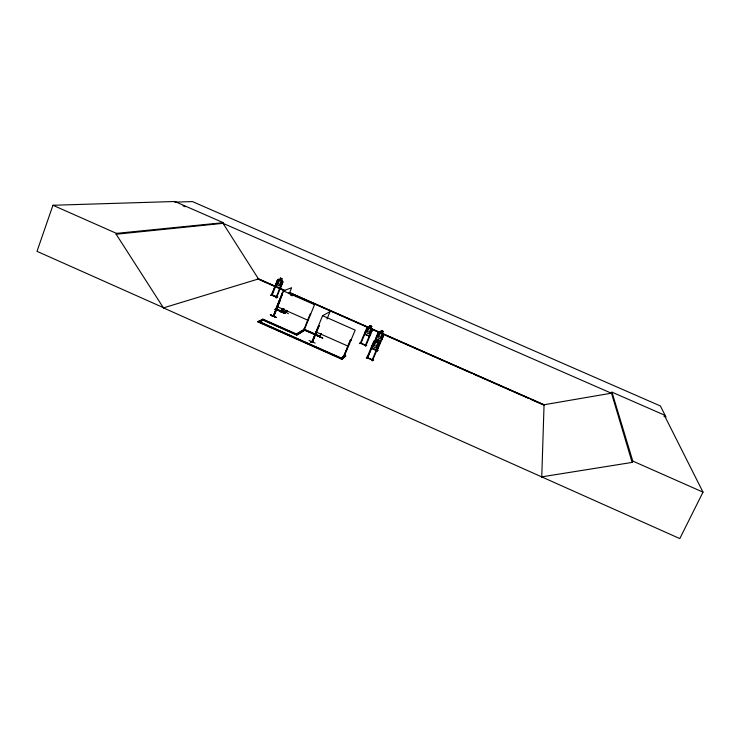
<?xml version="1.0" encoding="UTF-8"?>
<svg xmlns="http://www.w3.org/2000/svg" width="740" height="740" viewBox="0 0 740 740"><rect width="100%" height="100%" fill="white"/><g stroke="black" fill="none" stroke-linecap="round" stroke-linejoin="round"><path stroke-width="1.11" d="M541.754 477.078L544.057 404.752L383.385 333.907M275.77 284.419L275.595 286.426L275.835 284.438M365.024 332.168L364.82 334.258L369.177 336.164L370.574 334.619M365.088 332.186L364.894 334.212L369.158 336.089M371.757 346.144L371.545 348.337L376.124 350.353L377.594 348.725M371.832 346.163L371.628 348.281L377.215 350.686L376.956 349.918L376.595 350.418L382.941 335.498L383.45 335.72L382.913 335.525M380.471 341.159L376.105 339.244L376.309 337.144L378.436 332.251L380.517 332.362M284.058 311.142L288.424 313.723M327.006 318.986L330.003 311.651L322.575 315.739L311.938 341.788L312.169 341.159L312.835 341.492M289.201 293.808L291.625 287.721L283.235 290.885L273.365 316.1M316.924 335.553L322.834 338.152L316.887 335.608M284.928 290.607L258.482 278.952L223.054 223.332L223.304 222.685L174.871 201.502L52.947 205.267L37 251.341L163.836 307.84M541.763 476.856L632.136 462.408L611.49 393.171L611.971 392.154L664.178 414.983L703 492.137L679.801 538.591L163.447 307.886L116.162 234.238L116.476 233.378L223.304 222.685M257.77 321.835L262.848 319.134L296.093 333.907L295.889 334.406L262.644 319.634L257.77 321.835L342.019 359.307L345.728 355.959L344.544 355.44L341.029 358.262L340.816 358.771L344.544 355.44M272.329 294.502L270.785 295.075M271.552 295.158C271.071 293.947 273.162 295.26 271.663 294.585M282.486 281.117L282.837 281.968L276.649 297.415L271.497 295.131L277.25 280.7M271.543 295.158L277.648 279.655L278.462 279.267L282.55 281.061L282.921 281.968L281.015 286.741M270.692 295.389L272.237 294.714L272.089 295.343L277.731 280.913L277.195 280.719M262.644 319.634L262.848 319.134M276.788 297.406L276.51 296.675L276.177 297.193L281.949 282.819L282.486 283.013M277.704 296.897L276.335 297.878L276.159 297.443M276.233 297.221L276.399 296.685M270.396 314.861L276.214 317.432L270.414 314.787M275.039 309.246L276.631 308.562M272.375 316.461L274.004 315.582L272.468 316.128M274.882 309.496L276.566 308.959L275.724 309.228L282.292 292.975L283.143 292.568M273.171 316.082L273.402 315.49L274.087 315.758M273.449 316.193L279.581 300.375L273.347 316.017M280.303 299.376L282.319 294.317L281.857 294.076L282.319 294.317L280.358 299.349M273.735 316.35L280.025 300.662L273.809 316.313M282.292 311.041L280.904 312.169M282.042 308.414L280.913 311.466M284.946 313.14L279.174 310.948L284.817 313.436L276.51 309.117L281.625 311.142L280.765 311.475M281.552 311.105L281.219 311.679L282.55 308.636M283.355 308.469L281.921 312.317L283.55 308.562M281.986 312.317L283.411 308.617M283.605 308.978L282.356 312.002L286.121 312.4M283.753 309.061L282.541 312.104L284.095 309.098M286.889 310.384C287.703 314.371 279.072 312.992 283.947 309.015M290.617 295.325L291.31 293.429L292.587 293.623L291.782 295.547L292.596 295.649M284.65 313.325L280.312 310.458M286.546 310.347L285.862 312.447L286.704 310.439M287.046 310.476L286.223 312.493M296.749 335.109L305.167 329.929L296.749 335.109L263.468 320.318L263.662 319.81L296.953 334.6M319.44 336.839L319.911 336.173L304.316 329.254L304.121 329.744L319.717 336.663L304.871 330.373M304.223 329.874C305.565 329.096 303.271 328.93 303.9 329.651L310.153 313.982L310.68 314.213M304.307 329.892L314.546 304.658L283.3 290.875M304.418 329.892L305.213 329.476M309.033 340.502L315.129 343.11M310.93 342.065L312.798 340.937L312.465 342.028M318.894 325.628L312.169 341.889L318.478 326.673M312.576 342L319.171 325.85L318.69 325.535M321.049 333.37L319.846 337.07L319.939 336.302M319.689 336.857L320.762 334.295M321.252 333.453L319.93 336.978M342.019 359.307L345.728 355.959M350.519 339.78L343.869 355.986L350.557 339.743L351.111 339.993L350.557 339.743M344.156 356.884L345.423 355.811L345.229 355.348L344.285 356.18L355.2 330.114L322.64 315.73M344.424 356.218L344.174 355.339M360.963 342.472L359.446 343.545L360.87 342.796M360.574 342.74L360.343 343.286L365.911 345.673M360.334 343.221L367.086 327.219L369.214 327.376M367.132 328.523L366.587 328.329L367.132 328.523L360.907 343.462M360.898 343.471L360.593 342.629M370.712 328.856L369.269 332.297L367.539 331.529L368.983 328.088L377.863 331.927M365.68 344.933L365.347 345.497L371.637 330.512L372.146 330.734L371.637 330.512M366.226 358.151L367.327 357.152M379.768 343.545L379.37 342.555L374.829 340.557L373.913 340.974L366.892 357.818L367.022 357.198M367.392 358.04L373.978 342.324L373.441 342.093M367.438 358.049L378.381 332.204M371.943 347.698L371.61 348.207M372.146 348.438L372.285 347.92M372.118 348.485L372.387 347.911M375.05 341.51L378.427 333.509L377.881 333.305L378.427 333.509M377.197 339.771L376.919 340.418L378.094 340.927L378.362 340.289M381.294 330.512L380.545 332.464L379.352 332.667L377.909 336.108L378.223 337.995L379.953 338.754L381.498 337.69L382.941 334.249L382.275 333.222L383.061 331.372L381.313 330.614L383.154 331.335L382.358 333.194L383.949 334.665L381.858 339.614L380.453 341.168M379.25 344.655L378.677 344.452L372.146 360.149L372.396 359.511M373.386 359.52L372.164 360.88L373.321 359.816M376.827 349.872L376.679 350.446M379.777 343.536L372.553 360.334L372.951 359.76M376.706 351.186L378.011 350.335M377.113 350.695L383.884 334.647L383.514 333.768L379.241 331.89L378.371 332.214M632.136 462.408L632.774 461.066L611.971 392.154M276.131 317.46L270.387 314.833M279.711 288.239L281.024 286.741M381.812 339.568L380.434 341.085L376.179 339.197M376.087 350.279L377.529 348.688M274.096 315.37L272.052 316.313L273.513 315.434L274.013 315.795M311.207 342.148L312.576 341.223M359.733 343.61L360.861 342.694M371.785 347.606L370.74 348.54M371.018 348.605L372.081 347.661M372.202 359.677L367.641 357.605M376.799 351.176L377.807 350.242M376.725 350.066L372.34 348.124M367.632 357.466L367.142 357.18M371.045 348.679L372.091 347.763M366.781 345.358L365.477 346.117M343.989 356.449L345.219 355.339M343.86 355.912L344.424 356.144L343.832 355.959M344.035 355.302L344.609 355.607M365.458 345.071L361.12 343.11M371.055 328.199L372.636 329.67L365.865 345.719L366.134 345.136L365.532 344.933M311.216 342.25L312.678 341.279L310.883 342.093M318.616 325.6L319.116 325.878M304.316 329.254L295.575 334.582L303.825 329.911M284.817 313.436L275.863 309.237M277.685 279.711L278.462 279.341M367.123 327.284L367.947 326.895L372.211 328.773M276.187 297.471L277.676 296.851M276.039 297.748L277.648 297.147M276.325 296.823L272.181 294.992L276.936 296.86M163.447 307.886L258.649 278.897L284.021 290.089M544.057 404.752L611.49 393.171M116.162 234.238L223.054 223.332L611.527 393.292M282.107 311.605L281.857 312.151M285.964 311.79L286.445 311.947M283.096 311.586L282.606 311.429M174.631 202.149L192.428 201.576L660.357 405.946L666.028 417.129L663.937 416.213M291.726 295.519L292.587 295.565M366.874 357.744L372.673 360.306M276.519 308.941L276.057 308.737M304.464 329.3L303.992 329.032L303.992 330.447M372.793 359.769L372.387 359.575M183.058 205.84L185.157 206.756M280.377 278.101L282.032 278.823M370.009 325.628L371.748 326.386M290.367 292.883L367.53 326.914M372.812 329.245L379.157 332.038M289.155 292.476L368.483 327.459M370.592 328.394L380.11 332.584M382.229 333.518L544.057 404.882M257.446 278.832L275.41 286.75M277.519 287.675L283.855 290.478M289.137 292.8L367.299 327.274M385.253 335.192L471.861 373.386M473.979 374.32L528.896 398.546M531.015 399.471L543.687 405.067M279.443 300.44L280.025 300.662M377.002 339.299L378.834 340.095M632.774 461.066L703 492.137M52.947 205.267L116.476 233.378M277.056 306.582L308.192 320.364M316.036 331.964L348.475 346.348M304.029 329.42L319.643 336.349M344.341 355.94L345.525 356.467M257.973 321.317L342.232 358.789M285.862 311.966L283.087 311.743M259.157 321.845L258.954 322.363L264.014 319.652L259.157 321.845M259.518 321.687L259.315 322.196L341.085 358.558L341.288 358.049L259.518 321.687M278.564 280.09L277.25 283.411L277.565 285.214L279.202 285.936L280.645 284.9L281.959 281.589L281.311 280.608L282.116 278.786L280.349 278.018L279.674 279.887L278.564 280.09M279.443 280.479L278.129 283.79L279.766 284.512L281.08 281.2L279.443 280.479M280.553 278.527L280.321 279.119L281.376 279.591L281.607 278.989L280.553 278.527M291.458 293.863L291.209 294.492L291.949 294.585L292.189 293.965L291.458 293.863M368.048 327.681L366.615 331.122L366.929 333.009L368.659 333.768L370.194 332.704L371.637 329.263L370.962 328.236L371.832 326.349L369.972 325.535L369.232 327.478L368.048 327.681M370.185 326.072L369.926 326.692L371.045 327.182L371.295 326.562L370.185 326.072M374.949 341.454L373.432 345.062L373.756 347.032L375.578 347.837L377.197 346.727L378.714 343.12L378.011 342.037L378.926 340.058L376.965 339.207L376.188 341.242L374.949 341.454M375.92 341.88L374.412 345.488L376.225 346.292L377.742 342.685L375.92 341.88M380.286 333.074L378.834 336.515L380.573 337.283L382.016 333.842L380.286 333.074M381.498 331.058L381.239 331.677L382.349 332.168L382.608 331.548L381.498 331.058"/></g></svg>
